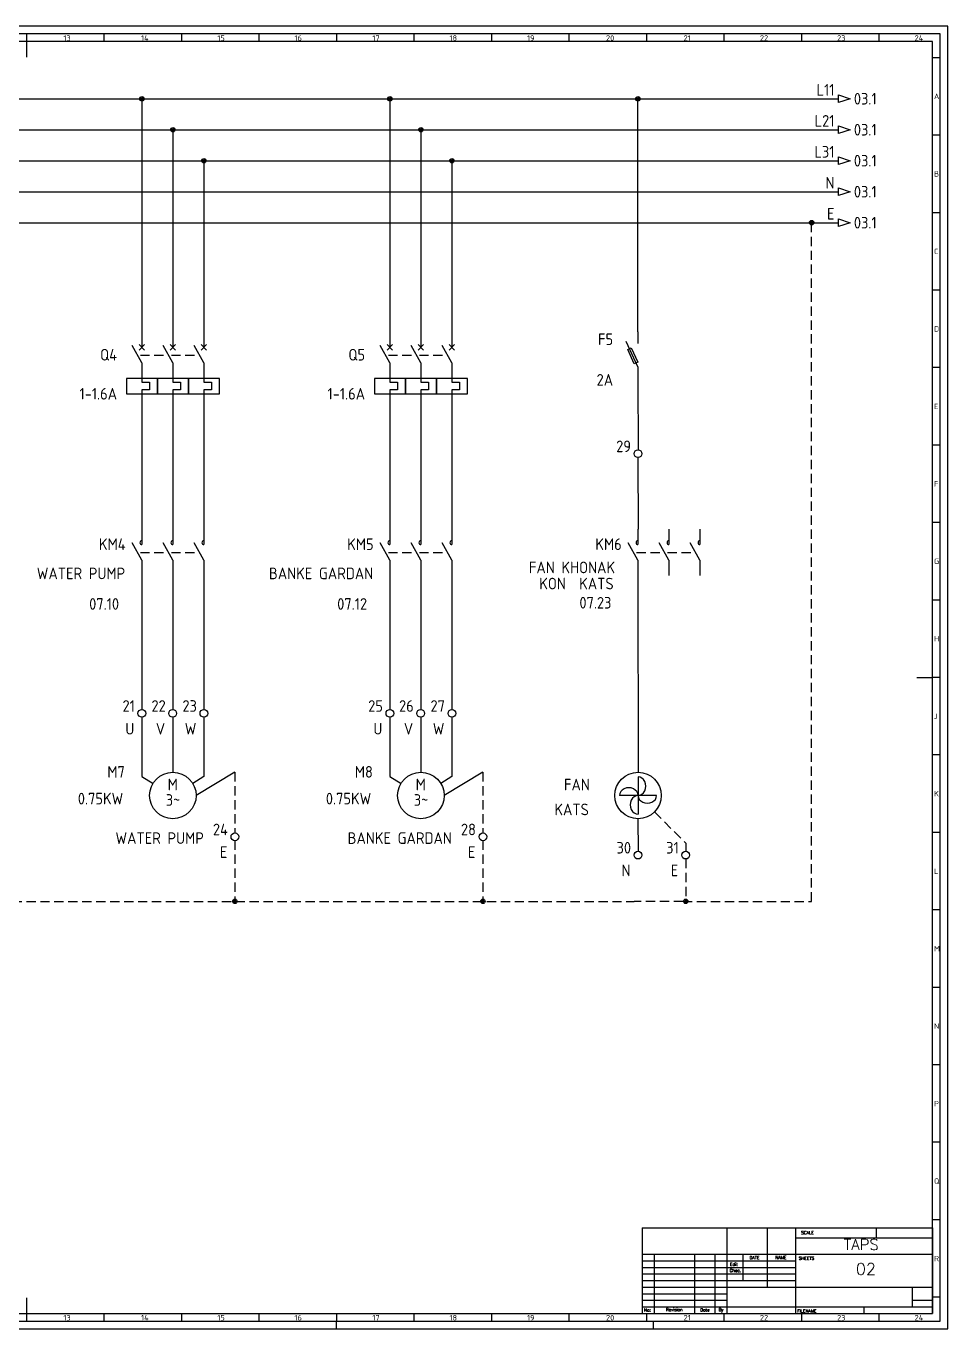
# Model space of a CAD drawing. Header units: millimetres. Extents: x 0 to 1189, y 5 to 846.
# Drawn here: x 594 to 1189, y 5 to 846 of the extents above; entities that cross this region are included whole.
import ezdxf
from ezdxf.enums import TextEntityAlignment as Align

# ---------------------------------------------------------------- set-up
doc = ezdxf.new("R2010")
doc.units = ezdxf.units.MM
doc.header["$LTSCALE"] = 12
doc.linetypes.add('DASHED', pattern=[0.75, 0.5, -0.25])
for name, color, linetype in [('025', 1, 'Continuous'), ('035', 5, 'Continuous'), ('07', 7, 'Continuous'), ('DESC', 1, 'Continuous'), ('DESCCHILD', 20, 'Continuous'), ('LINK', 9, 'DASHED'), ('MISC', 2, 'Continuous'), ('RED_1.5mm^2', 1, 'Continuous'), ('RED_2.5mm^2', 1, 'Continuous'), ('SYMS', 7, 'Continuous'), ('TAGS', 51, 'Continuous'), ('TERMS', 4, 'Continuous'), ('WIREREF', 61, 'Continuous'), ('XREF', 7, 'Continuous'), ('XREFCHILD', 134, 'Continuous')]:
    doc.layers.add(name, color=color, linetype=linetype)
doc.styles.add('ISO Proportional', font='isocp.shx')
doc.styles.add('WD', font='romans.shx')
doc.styles.add('WD_IEC', font='isocp2.shx', dxfattribs={"width": 0.9, "height": 4})

# ---------------------------------------------------------------- blocks, each defined once
blk = doc.blocks.new('IEC_border_a0')
at = {"layer": '035', "color": 0}
for p, q in [((1189, 841), (0, 841)), ((594.5, 836), (594.5, 831)), ((644.5, 836), (644.5, 831)), ((694.5, 836), (694.5, 831)), ((744.5, 836), (744.5, 831)), ((794.5, 836), (794.5, 831)), ((844.5, 836), (844.5, 831)), ((894.5, 836), (894.5, 831)), ((944.5, 836), (944.5, 831)), ((994.5, 836), (994.5, 831)), ((1044.5, 836), (1044.5, 831)), ((1094.5, 836), (1094.5, 831)), ((1144.5, 836), (1144.5, 831)), ((1189, 0), (1189, 841)), ((1183.97, 820.54), (1178.98, 820.54)), ((1183.97, 770.54), (1178.98, 770.54)), ((1183.97, 720.54), (1178.98, 720.54)), ((1183.97, 670.54), (1178.98, 670.54)), ((1183.97, 620.54), (1178.98, 620.54)), ((1183.98, 570.5), (1179, 570.5)), ((1183.98, 520.5), (1178.98, 520.5)), ((1183.98, 470.5), (1179, 470.5)), ((1183.98, 420.5), (1179, 420.5)), ((1183.98, 420.5), (1179, 420.5)), ((1183.98, 370.5), (1179, 370.5)), ((1183.98, 320.5), (1179, 320.5)), ((1184, 270.46), (1179.02, 270.46)), ((1184, 270.46), (1179.02, 270.46)), ((1184, 220.46), (1179.02, 220.46)), ((1184, 170.46), (1179.02, 170.46)), ((1184, 120.46), (1179.02, 120.46)), ((1184, 70.46), (1179.02, 70.46)), ((1184.02, 20.42), (1179.03, 20.42)), ((594.5, 10), (594.5, 5)), ((644.5, 10), (644.5, 5)), ((694.5, 10), (694.5, 5)), ((744.5, 10), (744.5, 5)), ((744.5, 10), (744.5, 5)), ((794.5, 10), (794.5, 5)), ((844.5, 10), (844.5, 5)), ((894.5, 10), (894.5, 5)), ((944.5, 10), (944.5, 5)), ((994.5, 10), (994.5, 5)), ((1044.5, 10), (1044.5, 5)), ((1094.5, 10), (1094.5, 5)), ((1144.5, 10), (1144.5, 5)), ((0, 0), (1189, 0)), ((794.5, 0), (794.5, 5)), ((999, 0), (999, 5))]:
    blk.add_line(p, q, dxfattribs=at)
blk.add_lwpolyline([(10, 10), (1179, 10), (1179, 831), (10, 831)], close=True, dxfattribs=at)
at = {"layer": '07', "color": 0}
for p, q in [((594.5, 831), (594.5, 821)), ((1169, 420.5), (1179, 420.5)), ((594.5, 20), (594.5, 10))]:
    blk.add_line(p, q, dxfattribs=at)
blk.add_lwpolyline([(5, 5), (1184, 5), (1184, 836), (5, 836)], close=True, dxfattribs=at)
at = {"layer": '035', "color": 0, "style": 'ISO Proportional'}
for s, p in [('13', (618.42, 831.5)), ('14', (668.46, 831.5)), ('15', (717.72, 831.5)), ('16', (767.49, 831.5)), ('17', (817.72, 831.5)), ('18', (867.49, 831.5)), ('19', (917.49, 831.5)), ('20', (968.42, 831.5)), ('21', (1018.46, 831.5)), ('22', (1067.72, 831.5)), ('23', (1117.49, 831.5)), ('24', (1167.49, 831.5)), ('A', (1179.98, 793.79)), ('B', (1179.98, 743.79)), ('C', (1179.98, 693.79)), ('D', (1179.98, 643.79)), ('E', (1180, 593.75)), ('F', (1180, 543.75)), ('G', (1180, 493.75)), ('H', (1180, 443.75)), ('J', (1180, 393.75)), ('K', (1180, 343.75)), ('L', (1180.02, 293.72)), ('M', (1180.02, 243.72)), ('N', (1180.02, 193.72)), ('P', (1180.02, 143.72)), ('Q', (1180.02, 93.72)), ('R', (1180.03, 43.68)), ('13', (618.42, 5.5)), ('14', (668.46, 5.5)), ('15', (717.72, 5.5)), ('16', (767.49, 5.5)), ('17', (817.72, 5.5)), ('18', (867.49, 5.5)), ('19', (917.49, 5.5)), ('20', (968.42, 5.5)), ('21', (1018.46, 5.5)), ('22', (1067.72, 5.5)), ('23', (1117.49, 5.5)), ('24', (1167.49, 5.5))]:
    blk.add_text(s, height=3.5, dxfattribs=at).set_placement(p)
blk = doc.blocks.new('IEC_tblock_a0')
at = {"layer": '035'}
for p, q in [((-106.6, 55.25), (-106.6, 17)), ((-36.4, 55.25), (-36.4, 48.88)), ((-88.4, 48.88), (0, 48.88)), ((-187.2, 34), (-88.4, 34)), ((-179.4, 38.25), (-179.4, 0)), ((-153.4, 38.25), (-153.4, 0)), ((-140.4, 38.25), (-140.4, 0)), ((-122.2, 38.25), (-122.2, 21.25)), ((-187.2, 29.75), (-88.4, 29.75)), ((-187.2, 25.5), (-88.4, 25.5)), ((-187.2, 21.25), (-88.4, 21.25)), ((-187.2, 17), (-132.6, 17)), ((-187.2, 12.75), (-132.6, 12.75)), ((-187.2, 8.5), (-132.6, 8.5)), ((-13, 8.5), (0, 8.5)), ((-187.2, 4.25), (0, 4.25)), ((-44.2, 4.25), (-44.2, 0))]:
    blk.add_line(p, q, dxfattribs=at)
at = {"layer": '07'}
for p, q in [((-187.2, 55.25), (0, 55.25)), ((-187.2, 55.25), (-187.2, 0)), ((-132.6, 55.25), (-132.6, 0)), ((-88.4, 55.25), (-88.4, 0)), ((0, 55.25), (0, 0)), ((-187.2, 38.25), (0, 38.25)), ((-132.6, 17), (0, 17)), ((-13, 17), (-13, 4.25)), ((-187.2, 0), (0, 0))]:
    blk.add_line(p, q, dxfattribs=at)
at = {"style": 'WD'}
for tag, p in [('SCALE', (-69.88, 51.07)), ('SH', (-8.74, 10.06)), ('FILENAME', (-68.15, 0.8))]:
    blk.add_attdef(tag, p, '', height=2, dxfattribs=at)
for tag, height, p in [('PROJDESC', 5, (-44.61, 42.22)), ('CKDATE', 2, (-114.85, 26.58)), ('EDDATE', 2, (-114.97, 30.8)), ('CKBY', 2, (-97.88, 26.3)), ('EDBY', 2, (-98.02, 30.86)), ('DWGDESC', 5, (-44.85, 19.72)), ('DWGNO', 3.5, (-48.54, 9.46))]:
    blk.add_attdef(tag, text='', height=height, dxfattribs=at).set_placement(p, align=Align.CENTER)
at = {"style": 'WD', "flags": 1}
blk.add_attdef('WD_TB', (-120.95, 11.91), '', height=2, dxfattribs=at)
at = {"layer": '025', "style": 'WD'}
for s, p in [('SCALE', (-80.57, 51.13)), ('NAME', (-97.74, 35.14)), ('No:', (-183.81, 1.19)), ('Revision', (-166.53, 1.47)), ('Date', (-146.79, 1.28)), ('By', (-136.33, 1.37))]:
    blk.add_text(s, height=2, dxfattribs=at).set_placement(p, align=Align.CENTER)
for s, p in [('DATE', (-118, 35)), ('SHEETS', (-86.23, 34.65)), ('Chec.', (-130.82, 26.72)), ('Edit', (-130.55, 30.72)), ('FILENAME', (-87.18, 0.61))]:
    blk.add_text(s, height=2, dxfattribs=at).set_placement(p)
blk = doc.blocks.new('WDDOT')
for radius in [0.72, 0.449, 0.223]:
    blk.add_circle((0, 0), radius)
blk = doc.blocks.new('VCB11TH')
for p, q in [((0, 7.5), (0, 2.5)), ((0, -2.5), (-3.12, 3.12)), ((-0.88, 3.38), (0.88, 1.62)), ((-0.88, 1.62), (0.88, 3.38)), ((0, -2.5), (0, -8.75)), ((0, -8.75), (2.5, -8.75)), ((0, -11.25), (0, -12.5)), ((2.5, -11.25), (0, -11.25)), ((0, -12.5), (0, -17.5)), ((2.5, -8.75), (2.5, -11.25))]:
    blk.add_line(p, q)
blk.add_lwpolyline([(-5, -7.5), (-5, -12.5), (5, -12.5), (5, -7.5)], close=True)
at = {"style": 'WD_IEC'}
for tag, p in [('INST', (-8, 5.25)), ('LOC', (-8, 1.75)), ('TAG1', (-8, -1.75)), ('RATING1', (-8, -6.35)), ('DESC1', (-8, -14.35)), ('DESC2', (-8, -17.85)), ('DESC3', (-8, -21.35))]:
    blk.add_attdef(tag, text='', height=2.5, dxfattribs=at).set_placement(p, align=Align.RIGHT)
blk.add_attdef('TERM01', text='', height=2, rotation=90, dxfattribs=at).set_placement((-1, 7.5), align=Align.RIGHT)
at = {"style": 'WD_IEC', "flags": 1}
for tag, p, height in [('X2TERM01', (0, 7.5), 0.32), ('MFG', (2.75, 6.5), 1.5), ('CAT', (2.75, 4), 1.5), ('X4LINK', (-2, 0), 0.32), ('X1LINK', (-0.5, 0), 0.32), ('COMMON', (-3.75, -8.75), 1), ('ASSYCODE', (1, -14), 1), ('FAMILY', (1, -15.5), 1), ('CATDESC', (1, -17), 1), ('X8TERM02', (0, -17.5), 0.32)]:
    blk.add_attdef(tag, p, '', height=height, dxfattribs=at)
at = {"lineweight": 15, "style": 'WD_IEC'}
blk.add_attdef('XREF', text='', height=2.5, dxfattribs=at).set_placement((-8, -10.35), align=Align.RIGHT)
at = {"style": 'WD_IEC'}
blk.add_attdef('TERM02', (-1, -17.5), '', height=2, rotation=90, dxfattribs=at)
blk = doc.blocks.new('VCB21TH')
for p, q in [((0, 7.5), (0, 2.5)), ((0, -2.5), (-3.12, 3.12)), ((-0.88, 3.38), (0.88, 1.62)), ((-0.88, 1.62), (0.88, 3.38)), ((0, -2.5), (0, -8.75)), ((0, -8.75), (2.5, -8.75)), ((0, -11.25), (0, -12.5)), ((2.5, -11.25), (0, -11.25)), ((0, -12.5), (0, -17.5)), ((2.5, -8.75), (2.5, -11.25))]:
    blk.add_line(p, q)
blk.add_lwpolyline([(-5, -7.5), (-5, -12.5), (5, -12.5), (5, -7.5)], close=True)
at = {"style": 'WD_IEC'}
for tag, p in [('INST', (-8, 5.25)), ('LOC', (-8, 1.75)), ('TAG2', (-8, -1.75)), ('DESC1', (-8, -14.35)), ('DESC2', (-8, -17.85)), ('DESC3', (-8, -21.35))]:
    blk.add_attdef(tag, text='', height=2.5, dxfattribs=at).set_placement(p, align=Align.RIGHT)
blk.add_attdef('TERM01', text='', height=2, rotation=90, dxfattribs=at).set_placement((-1, 7.5), align=Align.RIGHT)
at = {"style": 'WD_IEC', "flags": 1}
for tag, p, height in [('X2TERM01', (0, 7.5), 0.32), ('X4LINK', (-2, 0), 0.32), ('X1LINK', (-0.5, 0), 0.32), ('CONTACT', (-5, -7.5), 1), ('FAMILY', (1, -15.5), 1), ('X8TERM02', (0, -17.5), 0.32)]:
    blk.add_attdef(tag, p, '', height=height, dxfattribs=at)
blk.add_attdef('RATING1', text='', height=2.5, dxfattribs=at).set_placement((-8, -6.35), align=Align.RIGHT)
at = {"lineweight": 15, "style": 'WD_IEC'}
blk.add_attdef('XREF', text='', height=2.5, dxfattribs=at).set_placement((-8, -10.35), align=Align.RIGHT)
at = {"style": 'WD_IEC'}
blk.add_attdef('TERM02', (-1, -17.5), '', height=2, rotation=90, dxfattribs=at)
blk = doc.blocks.new('VMO14')
blk.add_line((20, 7.5), (7.5, 0))
blk.add_circle((0, 0), 7.5)
at = {"style": 'WD_IEC'}
for tag, p in [('INST', (-15.5, 12.75)), ('LOC', (-15.5, 9.25)), ('TAG1', (-15.5, 5.75)), ('DESC2', (-15.5, -2)), ('DESC1', (-15.5, 1.5)), ('DESC3', (-15.5, -5.5)), ('RATING1', (-15.5, -9)), ('RATING2', (-15.5, -12.5)), ('RATING3', (-15.5, -16))]:
    blk.add_attdef(tag, text='', height=2.5, dxfattribs=at).set_placement(p, align=Align.RIGHT)
blk.add_attdef('TERM02', (-0.81, 7.4), '', height=2, rotation=90, dxfattribs=at)
for tag, p in [('TERM04', (19, 10)), ('TERM01', (-7.47, 4.61)), ('TERM03', (9.66, 4.61))]:
    blk.add_attdef(tag, text='', height=2, rotation=90, dxfattribs=at).set_placement(p, align=Align.RIGHT)
at = {"style": 'WD_IEC', "flags": 1}
for tag, p, height in [('MFG', (22.75, 9), 1.5), ('X0TERM01', (-6.4, 3.9), 0.32), ('X2TERM02', (0, 7.5), 0.32), ('X0TERM03', (6.4, 3.9), 0.32), ('X2TERM04', (20, 7.5), 0.32), ('CAT', (22.75, 6.5), 1.5), ('X4LINK', (-7.5, 0), 0.32), ('X1LINK', (7.5, 0), 0.32), ('ASSYCODE', (1, -9), 1), ('FAMILY', (1, -10.5), 1), ('CATDESC', (1, -12), 1)]:
    blk.add_attdef(tag, p, '', height=height, dxfattribs=at)
at = {"style": 'WD_IEC'}
for tag, p in [('M', (-0.06, 1.67)), ('3~', (0.05, -3.33))]:
    blk.add_attdef(tag, text='', height=2.5, dxfattribs=at).set_placement(p, align=Align.CENTER)
at = {"lineweight": 15, "style": 'WD_IEC'}
blk.add_attdef('XREF', text='', height=2.5, dxfattribs=at).set_placement((-15.5, -19.5), align=Align.RIGHT)
blk = doc.blocks.new('VT0002')
blk.add_circle((0, 0), 1.25)
at = {"style": 'WD_IEC'}
for tag, p in [('INST', (-2.25, 6.5)), ('LOC', (-2.25, 3.5)), ('DESC1', (-2.25, -6.25)), ('DESC2', (-2.25, -9.25)), ('DESC3', (-2.25, -12.25))]:
    blk.add_attdef(tag, text='', height=2.5, dxfattribs=at).set_placement(p, align=Align.RIGHT)
at = {"style": 'WD_IEC', "flags": 1}
for tag, p, height in [('ASSYCODE', (2.75, 10.75), 1), ('CATDESC', (2.75, 9.25), 1), ('MFG', (2.75, 7.25), 1.5), ('CAT', (2.75, 4.75), 1.5), ('X4PIN01', (-1.25, 1), 0.25), ('X4TERM01', (-1.25, 0), 0.25), ('X4TERMDESC01', (-1.25, 0.5), 0.4), ('STRIPSEQ', (0, 0), 0.025), ('X2PIN01', (0, 2.25), 0.25), ('X2TERM01', (0, 1.25), 0.25), ('X8PIN01', (0, -0.25), 0.25), ('X2TERMDESC01', (0, 1.75), 0.4), ('X1PIN01', (1.25, 1), 0.25), ('X1TERM01', (1.25, 0), 0.25), ('X1TERMDESC01', (1.25, 0.5), 0.4), ('LINKTERM', (0, -0.04), 0.025), ('X8TERM01', (0, -1.25), 0.25), ('X8TERMDESC01', (0, -0.75), 0.4)]:
    blk.add_attdef(tag, p, '', height=height, dxfattribs=at)
at = {"style": 'WD_IEC', "flags": 8}
for tag, height, p in [('TAGSTRIP', 2.5, (-2.25, 0.5)), ('TERM01', 2, (-2.25, -3.25))]:
    blk.add_attdef(tag, text='', height=height, dxfattribs=at).set_placement(p, align=Align.RIGHT)
blk = doc.blocks.new('VMS21P')
for p, q in [((0, 7.5), (0, 2.5)), ((0, -2.5), (-3.12, 3.12)), ((0, -2.5), (0, -7.5))]:
    blk.add_line(p, q)
blk.add_arc((0, 3.12), 0.625, 90, 270)
at = {"style": 'WD_IEC'}
for tag, p in [('INST', (-5.25, 6.75)), ('LOC', (-5.25, 3.75)), ('TAG2', (-5.25, 0.75)), ('XREF', (-5.25, -3.75)), ('DESC2', (-5.25, -9.75)), ('DESC1', (-5.25, -6.75)), ('DESC3', (-5.25, -12.75))]:
    blk.add_attdef(tag, text='', height=2.5, dxfattribs=at).set_placement(p, align=Align.RIGHT)
blk.add_attdef('TERM01', text='', height=2, rotation=90, dxfattribs=at).set_placement((-1, 7.5), align=Align.RIGHT)
at = {"style": 'WD_IEC', "flags": 1}
for tag, p, height in [('X2TERM01', (0, 7.5), 0.32), ('X4LINK', (-2.91, 0), 0.32), ('X1LINK', (-0.5, 0), 0.32), ('CONTACT', (4, -3.5), 1), ('FAMILY', (4, -5), 1), ('X8TERM02', (0, -7.5), 0.32)]:
    blk.add_attdef(tag, p, '', height=height, dxfattribs=at)
at = {"style": 'WD_IEC'}
blk.add_attdef('TERM02', (-1, -7.5), '', height=2, rotation=90, dxfattribs=at)
blk = doc.blocks.new('HA1S1')
blk.add_lwpolyline([(0, 1.25), (3.75, 0), (0, -1.25)], close=True)
at = {"style": 'WD_IEC'}
for tag, height, flags, p in [('WIRENO', 2.5, 8, (-1.25, 1)), ('SIGCODE', 1, 1, (5, 1.8))]:
    blk.add_attdef(tag, text='', height=height, dxfattribs=dict(at, flags=flags)).set_placement(p, align=Align.RIGHT)
at = {"style": 'WD_IEC', "flags": 1}
blk.add_attdef('X4TERM01', (0, 0), '', height=0.32, dxfattribs=at)
at = {"style": 'WD_IEC'}
blk.add_attdef('XREF', text='', height=2.5, dxfattribs=at).set_placement((5, 0), align=Align.MIDDLE_LEFT)
blk.add_attdef('DESC1', text='', height=2.5, dxfattribs=at).set_placement((-1.25, -1), align=Align.TOP_RIGHT)
blk = doc.blocks.new('VFU1FS')
for p, q in [((0, -3.75), (-3.75, 4.38)), ((0, 7.5), (0, 3.75)), ((0, -3.75), (0, -7.5))]:
    blk.add_line(p, q)
blk.add_lwpolyline([(-1.19, -2.76), (-3.3, 1.77), (-2.17, 2.3), (-0.06, -2.24)], close=True)
at = {"style": 'WD_IEC'}
for tag, p in [('INST', (-8, 10.25)), ('LOC', (-8, 6.75)), ('TAG1', (-8, 3.25)), ('RATING1', (-8, -1.35)), ('DESC1', (-8, -9.85)), ('DESC2', (-8, -13.35)), ('DESC3', (-8, -16.85))]:
    blk.add_attdef(tag, text='', height=2.5, dxfattribs=at).set_placement(p, align=Align.RIGHT)
blk.add_attdef('TERM01', text='', height=2, rotation=90, dxfattribs=at).set_placement((-1, 7.5), align=Align.RIGHT)
at = {"style": 'WD_IEC', "flags": 1}
for tag, p, height in [('X2TERM01', (0, 7.5), 0.32), ('MFG', (2.75, 6.5), 1.5), ('CAT', (2.75, 4), 1.5), ('X4LINK', (-2.48, 0), 0.32), ('X1LINK', (-1.1, 0), 0.32), ('ASSYCODE', (1, -4), 1), ('X8TERM02', (0, -7.5), 0.32), ('FAMILY', (1, -5.5), 1), ('CATDESC', (1, -7), 1)]:
    blk.add_attdef(tag, p, '', height=height, dxfattribs=at)
at = {"style": 'WD_IEC'}
blk.add_attdef('TERM02', (-1, -7.5), '', height=2, rotation=90, dxfattribs=at)
at = {"lineweight": 15, "style": 'WD_IEC'}
blk.add_attdef('XREF', text='', height=2.5, dxfattribs=at).set_placement((-8, -6), align=Align.RIGHT)
blk = doc.blocks.new('VMO12')
blk.add_circle((0, 0), 7.5)
at = {"style": 'WD_IEC'}
for tag, p in [('INST', (-10.5, 15.25)), ('LOC', (-10.5, 11.75)), ('TAG1', (-10.5, 8.25)), ('DESC1', (-10.5, 4)), ('DESC2', (-10.5, 0.5)), ('RATING1', (-10.5, -6.5)), ('DESC3', (-10.5, -3)), ('RATING2', (-10.5, -10)), ('RATING3', (-10.5, -13.5))]:
    blk.add_attdef(tag, text='', height=2.5, dxfattribs=at).set_placement(p, align=Align.RIGHT)
blk.add_attdef('TERM01', (-1, 7.48), '', height=2, rotation=90, dxfattribs=at)
at = {"style": 'WD_IEC', "flags": 1}
for tag, p, height in [('MFG', (2.75, 11.5), 1.5), ('CAT', (2.75, 9), 1.5), ('X2TERM01', (0, 7.5), 0.32), ('X4LINK', (-7.5, 0), 0.32), ('X1LINK', (7.5, 0), 0.32), ('X8TERM02', (0, -7.5), 0.32), ('ASSYCODE', (1, -9), 1), ('X0TERM03', (5.3, -5.3), 0.32), ('FAMILY', (1, -10.5), 1), ('CATDESC', (1, -12), 1)]:
    blk.add_attdef(tag, p, '', height=height, dxfattribs=at)
at = {"style": 'WD_IEC'}
for tag, p in [('M', (-0.2, 1.24)), ('1~', (-0.17, -3.35))]:
    blk.add_attdef(tag, text='', height=2.5, dxfattribs=at).set_placement(p, align=Align.CENTER)
blk.add_attdef('TERM02', text='', height=2, rotation=90, dxfattribs=at).set_placement((-0.9, -7.98), align=Align.RIGHT)
at = {"linetype": 'Continuous', "style": 'WD_IEC'}
blk.add_attdef('TERM03', text='', height=2, dxfattribs=at).set_placement((7.55, -5.55), align=Align.MIDDLE_LEFT)
at = {"lineweight": 15, "style": 'WD_IEC'}
blk.add_attdef('XREF', text='', height=2.5, dxfattribs=at).set_placement((-10.5, -17), align=Align.RIGHT)

msp = doc.modelspace()

# ---------------------------------------------------------------- linework, layer by layer
at = {"color": 0}
for p, q in [((989.09, 361.28), (989.09, 337.28)), ((1001.09, 349.28), (977.09, 349.28))]:
    msp.add_line(p, q, dxfattribs=at)
for centre, major_axis in [((983.09, 349.28), (6, 0)), ((989.09, 355.28), (0, -6)), ((989.09, 343.28), (0, 6)), ((995.09, 349.28), (-6, 0))]:
    msp.add_ellipse(centre, major_axis=major_axis, ratio=0.833333, start_param=0, end_param=3.141593, dxfattribs=at)
at = {"layer": 'LINK', "color": 0}
for points in [[(668.02, 633.53), (685.02, 633.53)], [(688.02, 633.53), (705.02, 633.53)], [(828.02, 633.53), (845.02, 633.53)], [(848.02, 633.53), (865.02, 633.53)], [(668.02, 506.23), (683.2, 506.23)], [(688.02, 506.23), (703.2, 506.23)], [(828.02, 506.23), (843.2, 506.23)], [(848.02, 506.23), (863.2, 506.23)], [(988.06, 506.23), (1003.23, 506.23)], [(1008.06, 506.23), (1023.23, 506.23)]]:
    msp.add_lwpolyline(points, dxfattribs=at)
at = {"layer": 'RED_1.5mm^2', "color": 0}
for p, q in [((63.79, 719.01), (1118.33, 719.01)), ((989.02, 618.53), (989.09, 572.38)), ((989.02, 567.38), (989.09, 521.23)), ((989.02, 491.23), (989.09, 364.28)), ((989.02, 334.28), (989.09, 313.29))]:
    msp.add_line(p, q, dxfattribs=at)
at = {"layer": 'RED_1.5mm^2', "color": 0, "linetype": 'DASHED'}
for p, q in [((999.7, 338.67), (1019.86, 318.5)), ((1019.86, 318.5), (1019.86, 313.29))]:
    msp.add_line(p, q, dxfattribs=at)
at = {"layer": 'RED_2.5mm^2', "color": 0}
for p, q in [((63.79, 799.01), (1118.33, 799.01)), ((669.02, 799.01), (669.02, 648.53)), ((829.02, 799.01), (829.02, 648.53)), ((989.02, 648.53), (989.02, 799.01)), ((63.79, 779.01), (1118.33, 779.01)), ((689.02, 779.01), (689.02, 648.53)), ((849.02, 779.01), (849.02, 648.53)), ((63.79, 759.01), (1118.33, 759.01)), ((709.02, 759.01), (709.02, 648.53)), ((869.02, 759.01), (869.02, 648.53)), ((63.79, 739.01), (1118.33, 739.01)), ((669.02, 598.53), (669.02, 521.23)), ((689.02, 598.53), (689.02, 521.23)), ((709.02, 598.53), (709.02, 521.23)), ((829.02, 598.53), (829.02, 521.23)), ((849.02, 598.53), (849.02, 521.23)), ((869.02, 598.53), (869.02, 521.23)), ((669.02, 491.23), (669.02, 404.79)), ((689.02, 491.23), (689.02, 404.79)), ((709.02, 491.23), (709.02, 404.79)), ((829.02, 491.23), (829.02, 404.79)), ((849.02, 491.23), (849.02, 404.79)), ((869.02, 491.23), (869.02, 404.79)), ((669.02, 399.79), (669.02, 361.47)), ((689.02, 399.79), (689.02, 364.28)), ((709.02, 399.79), (709.02, 361.47)), ((829.02, 399.79), (829.02, 361.47)), ((849.02, 399.79), (849.02, 364.28)), ((869.02, 399.79), (869.02, 361.47)), ((669.02, 361.47), (676.22, 357.08)), ((709.02, 361.47), (701.83, 357.08)), ((829.02, 361.47), (836.22, 357.08)), ((869.02, 361.47), (861.83, 357.08))]:
    msp.add_line(p, q, dxfattribs=at)
at = {"layer": 'RED_2.5mm^2', "color": 0, "linetype": 'DASHED'}
for p, q in [((1101.09, 280.95), (1101.09, 719.01)), ((729.02, 364.28), (729.02, 325.11)), ((889.02, 364.28), (889.02, 325.11)), ((729.02, 320.11), (729.02, 280.95)), ((889.02, 320.11), (889.02, 280.95)), ((1019.86, 308.29), (1019.86, 280.95)), ((576.52, 280.95), (986.52, 280.95)), ((1018.1, 280.95), (986.52, 280.95)), ((1018.1, 280.95), (1101.09, 280.95))]:
    msp.add_line(p, q, dxfattribs=at)

# ---------------------------------------------------------------- block references
msp.add_blockref('IEC_border_a0', (0, 4.94))
ref = msp.add_blockref('IEC_tblock_a0', (1179, 14.94))
ref.add_attrib('SH', '02', (1129.69, 39.92), dxfattribs={"height": 7.5, "style": 'WD'})
ref.add_attrib('PROJDESC', 'TAPS', dxfattribs={"height": 7, "style": 'WD'}).set_placement((1133.1, 55.94), align=Align.CENTER)
at = {"layer": 'SYMS', "color": 0}
ref = msp.add_blockref('HA1S1', (1118.33, 799.01), dxfattribs=dict(at, xscale=2, yscale=2, zscale=2))
ref.add_attrib('XREF', '03.1', dxfattribs={"layer": 'XREF', "height": 7.5, "style": 'WD_IEC'}).set_placement((1128.33, 799.01), align=Align.MIDDLE_LEFT)
ref.add_attrib('WIRENO', 'L11', dxfattribs={"layer": 'WIREREF', "height": 7.5, "style": 'WD_IEC', "flags": 8}).set_placement((1115.83, 801.01), align=Align.RIGHT)
at = {"layer": 'SYMS', "color": 0, "xscale": 2, "yscale": 2, "zscale": 2}
for name, p in [('WDDOT', (669.02, 799.01)), ('WDDOT', (829.02, 799.01)), ('WDDOT', (989.02, 799.01)), ('WDDOT', (689.02, 779.01)), ('WDDOT', (849.02, 779.01)), ('WDDOT', (709.02, 759.01)), ('WDDOT', (869.02, 759.01)), ('WDDOT', (1101.09, 719.01)), ('VCB21TH', (689.02, 633.53)), ('VCB21TH', (709.02, 633.53)), ('VCB21TH', (849.02, 633.53)), ('VCB21TH', (869.02, 633.53)), ('VMS21P', (689.02, 506.23)), ('VMS21P', (709.02, 506.23)), ('VMS21P', (849.02, 506.23)), ('VMS21P', (869.02, 506.23)), ('VMS21P', (1009.06, 506.23)), ('VMS21P', (1029.06, 506.23)), ('WDDOT', (1019.86, 280.95))]:
    msp.add_blockref(name, p, dxfattribs=at)
at = {"layer": 'SYMS', "color": 0}
ref = msp.add_blockref('HA1S1', (1118.33, 779.01), dxfattribs=dict(at, xscale=2, yscale=2, zscale=2))
ref.add_attrib('XREF', '03.1', dxfattribs={"layer": 'XREF', "height": 7.5, "style": 'WD_IEC'}).set_placement((1128.33, 779.01), align=Align.MIDDLE_LEFT)
ref.add_attrib('WIRENO', 'L21', dxfattribs={"layer": 'WIREREF', "height": 7.5, "style": 'WD_IEC', "flags": 8}).set_placement((1115.83, 781.01), align=Align.RIGHT)
ref = msp.add_blockref('HA1S1', (1118.33, 759.01), dxfattribs=dict(at, xscale=2, yscale=2, zscale=2))
ref.add_attrib('XREF', '03.1', dxfattribs={"layer": 'XREF', "height": 7.5, "style": 'WD_IEC'}).set_placement((1128.33, 759.01), align=Align.MIDDLE_LEFT)
ref.add_attrib('WIRENO', 'L31', dxfattribs={"layer": 'WIREREF', "height": 7.5, "style": 'WD_IEC', "flags": 8}).set_placement((1115.83, 761.01), align=Align.RIGHT)
ref = msp.add_blockref('HA1S1', (1118.33, 739.01), dxfattribs=dict(at, xscale=2, yscale=2, zscale=2))
ref.add_attrib('XREF', '03.1', dxfattribs={"layer": 'XREF', "height": 7.5, "style": 'WD_IEC'}).set_placement((1128.33, 739.01), align=Align.MIDDLE_LEFT)
ref.add_attrib('WIRENO', 'N', dxfattribs={"layer": 'WIREREF', "height": 7.5, "style": 'WD_IEC', "flags": 8}).set_placement((1115.83, 741.01), align=Align.RIGHT)
ref = msp.add_blockref('HA1S1', (1118.33, 719.01), dxfattribs=dict(at, xscale=2, yscale=2, zscale=2))
ref.add_attrib('XREF', '03.1', dxfattribs={"layer": 'XREF', "height": 7.5, "style": 'WD_IEC'}).set_placement((1128.33, 719.01), align=Align.MIDDLE_LEFT)
ref.add_attrib('WIRENO', 'E', dxfattribs={"layer": 'WIREREF', "height": 7.5, "style": 'WD_IEC', "flags": 8}).set_placement((1115.83, 721.01), align=Align.RIGHT)
ref = msp.add_blockref('VCB11TH', (669.02, 633.53), dxfattribs=dict(at, xscale=2, yscale=2, zscale=2))
ref.add_attrib('DESC1', '1-1.6A', dxfattribs={"layer": 'DESC', "height": 7.5, "style": 'WD_IEC'}).set_placement((653.02, 604.83), align=Align.RIGHT)
ref.add_attrib('TAG1', 'Q4', dxfattribs={"layer": 'TAGS', "height": 7.5, "style": 'WD_IEC'}).set_placement((653.02, 630.03), align=Align.RIGHT)
ref = msp.add_blockref('VCB11TH', (829.02, 633.53), dxfattribs=dict(at, xscale=2, yscale=2, zscale=2))
ref.add_attrib('DESC1', '1-1.6A', dxfattribs={"layer": 'DESC', "height": 7.5, "style": 'WD_IEC'}).set_placement((813.02, 604.83), align=Align.RIGHT)
ref.add_attrib('TAG1', 'Q5', dxfattribs={"layer": 'TAGS', "height": 7.5, "style": 'WD_IEC'}).set_placement((813.02, 630.03), align=Align.RIGHT)
ref = msp.add_blockref('VFU1FS', (989.02, 633.53), dxfattribs=dict(at, xscale=2, yscale=2, zscale=2))
ref.add_attrib('DESC1', '2A', dxfattribs={"layer": 'DESC', "height": 7.5, "style": 'WD_IEC'}).set_placement((973.02, 613.83), align=Align.RIGHT)
ref.add_attrib('TAG1', 'F5', dxfattribs={"layer": 'TAGS', "height": 7.5, "style": 'WD_IEC'}).set_placement((973.02, 640.03), align=Align.RIGHT)
ref = msp.add_blockref('VT0002', (989.06, 569.88), dxfattribs=dict(at, xscale=2, yscale=2, zscale=2))
ref.add_attrib('TAGSTRIP', '29', dxfattribs={"layer": 'TAGS', "height": 7.5, "style": 'WD_IEC', "flags": 8}).set_placement((984.56, 570.88), align=Align.RIGHT)
ref = msp.add_blockref('VMS21P', (669.02, 506.23), dxfattribs=dict(at, xscale=2, yscale=2, zscale=2))
ref.add_attrib('XREF', '07.10', dxfattribs={"layer": 'XREFCHILD', "height": 7.5, "style": 'WD_IEC'}).set_placement((654.31, 469.17), align=Align.RIGHT)
ref.add_attrib('DESC1', 'WATER PUMP', dxfattribs={"layer": 'DESCCHILD', "height": 7.5, "style": 'WD_IEC'}).set_placement((658.25, 488.88), align=Align.RIGHT)
ref.add_attrib('TAG2', 'KM4', dxfattribs={"layer": 'TAGS', "height": 7.5, "style": 'WD_IEC'}).set_placement((658.52, 507.73), align=Align.RIGHT)
ref = msp.add_blockref('VMS21P', (829.02, 506.23), dxfattribs=dict(at, xscale=2, yscale=2, zscale=2))
ref.add_attrib('XREF', '07.12', dxfattribs={"layer": 'XREFCHILD', "height": 7.5, "style": 'WD_IEC'}).set_placement((814.31, 469.17), align=Align.RIGHT)
ref.add_attrib('DESC1', 'BANKE GARDAN', dxfattribs={"layer": 'DESCCHILD', "height": 7.5, "style": 'WD_IEC'}).set_placement((818.25, 488.88), align=Align.RIGHT)
ref.add_attrib('TAG2', 'KM5', dxfattribs={"layer": 'TAGS', "height": 7.5, "style": 'WD_IEC'}).set_placement((818.52, 507.73), align=Align.RIGHT)
ref = msp.add_blockref('VMS21P', (989.06, 506.23), dxfattribs=dict(at, xscale=2, yscale=2, zscale=2))
ref.add_attrib('XREF', '07.23', dxfattribs={"layer": 'XREFCHILD', "height": 7.5, "style": 'WD_IEC'}).set_placement((971.92, 469.93), align=Align.RIGHT)
ref.add_attrib('DESC2', 'KON  KATS', dxfattribs={"layer": 'DESCCHILD', "height": 7.5, "style": 'WD_IEC'}).set_placement((973.37, 482.32), align=Align.RIGHT)
ref.add_attrib('DESC1', 'FAN KHONAK ', dxfattribs={"layer": 'DESCCHILD', "height": 7.5, "style": 'WD_IEC'}).set_placement((978.56, 492.73), align=Align.RIGHT)
ref.add_attrib('TAG2', 'KM6', dxfattribs={"layer": 'TAGS', "height": 7.5, "style": 'WD_IEC'}).set_placement((978.56, 507.73), align=Align.RIGHT)
ref = msp.add_blockref('VT0002', (669.01, 402.29), dxfattribs=dict(at, xscale=2, yscale=2, zscale=2))
ref.add_attrib('TERM01', 'U', dxfattribs={"layer": 'TERMS', "height": 7.5, "style": 'WD_IEC', "flags": 8}).set_placement((664.17, 388.63), align=Align.RIGHT)
ref.add_attrib('TAGSTRIP', '21', dxfattribs={"layer": 'TAGS', "height": 7.5, "style": 'WD_IEC', "flags": 8}).set_placement((664.51, 403.29), align=Align.RIGHT)
ref = msp.add_blockref('VT0002', (688.9, 402.29), dxfattribs=dict(at, xscale=2, yscale=2, zscale=2))
ref.add_attrib('TERM01', 'V', dxfattribs={"layer": 'TERMS', "height": 7.5, "style": 'WD_IEC', "flags": 8}).set_placement((684.06, 388.63), align=Align.RIGHT)
ref.add_attrib('TAGSTRIP', '22', dxfattribs={"layer": 'TAGS', "height": 7.5, "style": 'WD_IEC', "flags": 8}).set_placement((684.4, 403.29), align=Align.RIGHT)
ref = msp.add_blockref('VT0002', (709.02, 402.29), dxfattribs=dict(at, xscale=2, yscale=2, zscale=2))
ref.add_attrib('TERM01', 'W', dxfattribs={"layer": 'TERMS', "height": 7.5, "style": 'WD_IEC', "flags": 8}).set_placement((704.18, 388.63), align=Align.RIGHT)
ref.add_attrib('TAGSTRIP', '23', dxfattribs={"layer": 'TAGS', "height": 7.5, "style": 'WD_IEC', "flags": 8}).set_placement((704.52, 403.29), align=Align.RIGHT)
ref = msp.add_blockref('VT0002', (829.01, 402.29), dxfattribs=dict(at, xscale=2, yscale=2, zscale=2))
ref.add_attrib('TERM01', 'U', dxfattribs={"layer": 'TERMS', "height": 7.5, "style": 'WD_IEC', "flags": 8}).set_placement((824.17, 388.63), align=Align.RIGHT)
ref.add_attrib('TAGSTRIP', '25', dxfattribs={"layer": 'TAGS', "height": 7.5, "style": 'WD_IEC', "flags": 8}).set_placement((824.51, 403.29), align=Align.RIGHT)
ref = msp.add_blockref('VT0002', (848.9, 402.29), dxfattribs=dict(at, xscale=2, yscale=2, zscale=2))
ref.add_attrib('TERM01', 'V', dxfattribs={"layer": 'TERMS', "height": 7.5, "style": 'WD_IEC', "flags": 8}).set_placement((844.06, 388.63), align=Align.RIGHT)
ref.add_attrib('TAGSTRIP', '26', dxfattribs={"layer": 'TAGS', "height": 7.5, "style": 'WD_IEC', "flags": 8}).set_placement((844.4, 403.29), align=Align.RIGHT)
ref = msp.add_blockref('VT0002', (869.02, 402.29), dxfattribs=dict(at, xscale=2, yscale=2, zscale=2))
ref.add_attrib('TERM01', 'W', dxfattribs={"layer": 'TERMS', "height": 7.5, "style": 'WD_IEC', "flags": 8}).set_placement((864.18, 388.63), align=Align.RIGHT)
ref.add_attrib('TAGSTRIP', '27', dxfattribs={"layer": 'TAGS', "height": 7.5, "style": 'WD_IEC', "flags": 8}).set_placement((864.52, 403.29), align=Align.RIGHT)
ref = msp.add_blockref('VMO14', (689.02, 349.28), dxfattribs=dict(at, xscale=2, yscale=2, zscale=2))
ref.add_attrib('M', 'M', dxfattribs={"layer": 'MISC', "height": 7.5, "style": 'WD_IEC'}).set_placement((688.91, 352.61), align=Align.CENTER)
ref.add_attrib('3~', '3~', dxfattribs={"layer": 'MISC', "height": 7.5, "style": 'WD_IEC'}).set_placement((689.11, 342.61), align=Align.CENTER)
ref.add_attrib('DESC2', 'WATER PUMP', dxfattribs={"layer": 'DESC', "height": 7.5, "style": 'WD_IEC'}).set_placement((709.01, 318.02), align=Align.RIGHT)
ref.add_attrib('DESC1', '0.75KW', dxfattribs={"layer": 'DESC', "height": 7.5, "style": 'WD_IEC'}).set_placement((656.99, 343.53), align=Align.RIGHT)
ref.add_attrib('TAG1', 'M7', dxfattribs={"layer": 'TAGS', "height": 7.5, "style": 'WD_IEC'}).set_placement((658.02, 360.78), align=Align.RIGHT)
ref = msp.add_blockref('VMO14', (849.02, 349.28), dxfattribs=dict(at, xscale=2, yscale=2, zscale=2))
ref.add_attrib('M', 'M', dxfattribs={"layer": 'MISC', "height": 7.5, "style": 'WD_IEC'}).set_placement((848.91, 352.61), align=Align.CENTER)
ref.add_attrib('3~', '3~', dxfattribs={"layer": 'MISC', "height": 7.5, "style": 'WD_IEC'}).set_placement((849.11, 342.61), align=Align.CENTER)
ref.add_attrib('DESC2', 'BANKE GARDAN', dxfattribs={"layer": 'DESC', "height": 7.5, "style": 'WD_IEC'}).set_placement((869.01, 318.02), align=Align.RIGHT)
ref.add_attrib('DESC1', '0.75KW', dxfattribs={"layer": 'DESC', "height": 7.5, "style": 'WD_IEC'}).set_placement((816.99, 343.53), align=Align.RIGHT)
ref.add_attrib('TAG1', 'M8', dxfattribs={"layer": 'TAGS', "height": 7.5, "style": 'WD_IEC'}).set_placement((818.02, 360.78), align=Align.RIGHT)
ref = msp.add_blockref('VMO12', (989.09, 349.28), dxfattribs=dict(at, xscale=2, yscale=2, zscale=2))
ref.add_attrib('DESC1', 'KATS', dxfattribs={"layer": 'DESC', "height": 7.5, "style": 'WD_IEC'}).set_placement((957.38, 336.51), align=Align.RIGHT)
ref.add_attrib('TAG1', 'FAN', dxfattribs={"layer": 'TAGS', "height": 7.5, "style": 'WD_IEC'}).set_placement((958.01, 352.56), align=Align.RIGHT)
ref = msp.add_blockref('VT0002', (729.02, 322.61), dxfattribs=dict(at, xscale=2, yscale=2, zscale=2))
ref.add_attrib('TERM01', 'E', dxfattribs={"layer": 'TERMS', "height": 7.5, "style": 'WD_IEC', "flags": 8}).set_placement((724.18, 308.95), align=Align.RIGHT)
ref.add_attrib('TAGSTRIP', '24', dxfattribs={"layer": 'TAGS', "height": 7.5, "style": 'WD_IEC', "flags": 8}).set_placement((724.52, 323.61), align=Align.RIGHT)
ref = msp.add_blockref('VT0002', (889.02, 322.61), dxfattribs=dict(at, xscale=2, yscale=2, zscale=2))
ref.add_attrib('TERM01', 'E', dxfattribs={"layer": 'TERMS', "height": 7.5, "style": 'WD_IEC', "flags": 8}).set_placement((884.18, 308.95), align=Align.RIGHT)
ref.add_attrib('TAGSTRIP', '28', dxfattribs={"layer": 'TAGS', "height": 7.5, "style": 'WD_IEC', "flags": 8}).set_placement((884.52, 323.61), align=Align.RIGHT)
ref = msp.add_blockref('VT0002', (989.09, 310.79), dxfattribs=dict(at, xscale=2, yscale=2, zscale=2))
ref.add_attrib('TERM01', 'N', dxfattribs={"layer": 'TERMS', "height": 7.5, "style": 'WD_IEC', "flags": 8}).set_placement((984.25, 297.13), align=Align.RIGHT)
ref.add_attrib('TAGSTRIP', '30', dxfattribs={"layer": 'TAGS', "height": 7.5, "style": 'WD_IEC', "flags": 8}).set_placement((984.59, 311.79), align=Align.RIGHT)
at = {"layer": 'SYMS', "color": 0, "linetype": 'DASHED'}
ref = msp.add_blockref('VT0002', (1019.86, 310.79), dxfattribs=dict(at, xscale=2, yscale=2, zscale=2))
ref.add_attrib('TERM01', 'E', dxfattribs={"layer": 'TERMS', "height": 7.5, "style": 'WD_IEC', "flags": 8}).set_placement((1015.02, 297.13), align=Align.RIGHT)
ref.add_attrib('TAGSTRIP', '31', dxfattribs={"layer": 'TAGS', "height": 7.5, "style": 'WD_IEC', "flags": 8}).set_placement((1015.36, 311.79), align=Align.RIGHT)
at = {"layer": 'SYMS', "color": 0, "linetype": 'DASHED', "xscale": 2, "yscale": 2, "zscale": 2}
for p in [(729.02, 280.95), (889.02, 280.95)]:
    msp.add_blockref('WDDOT', p, dxfattribs=at)

doc.saveas('drawing.dxf')
